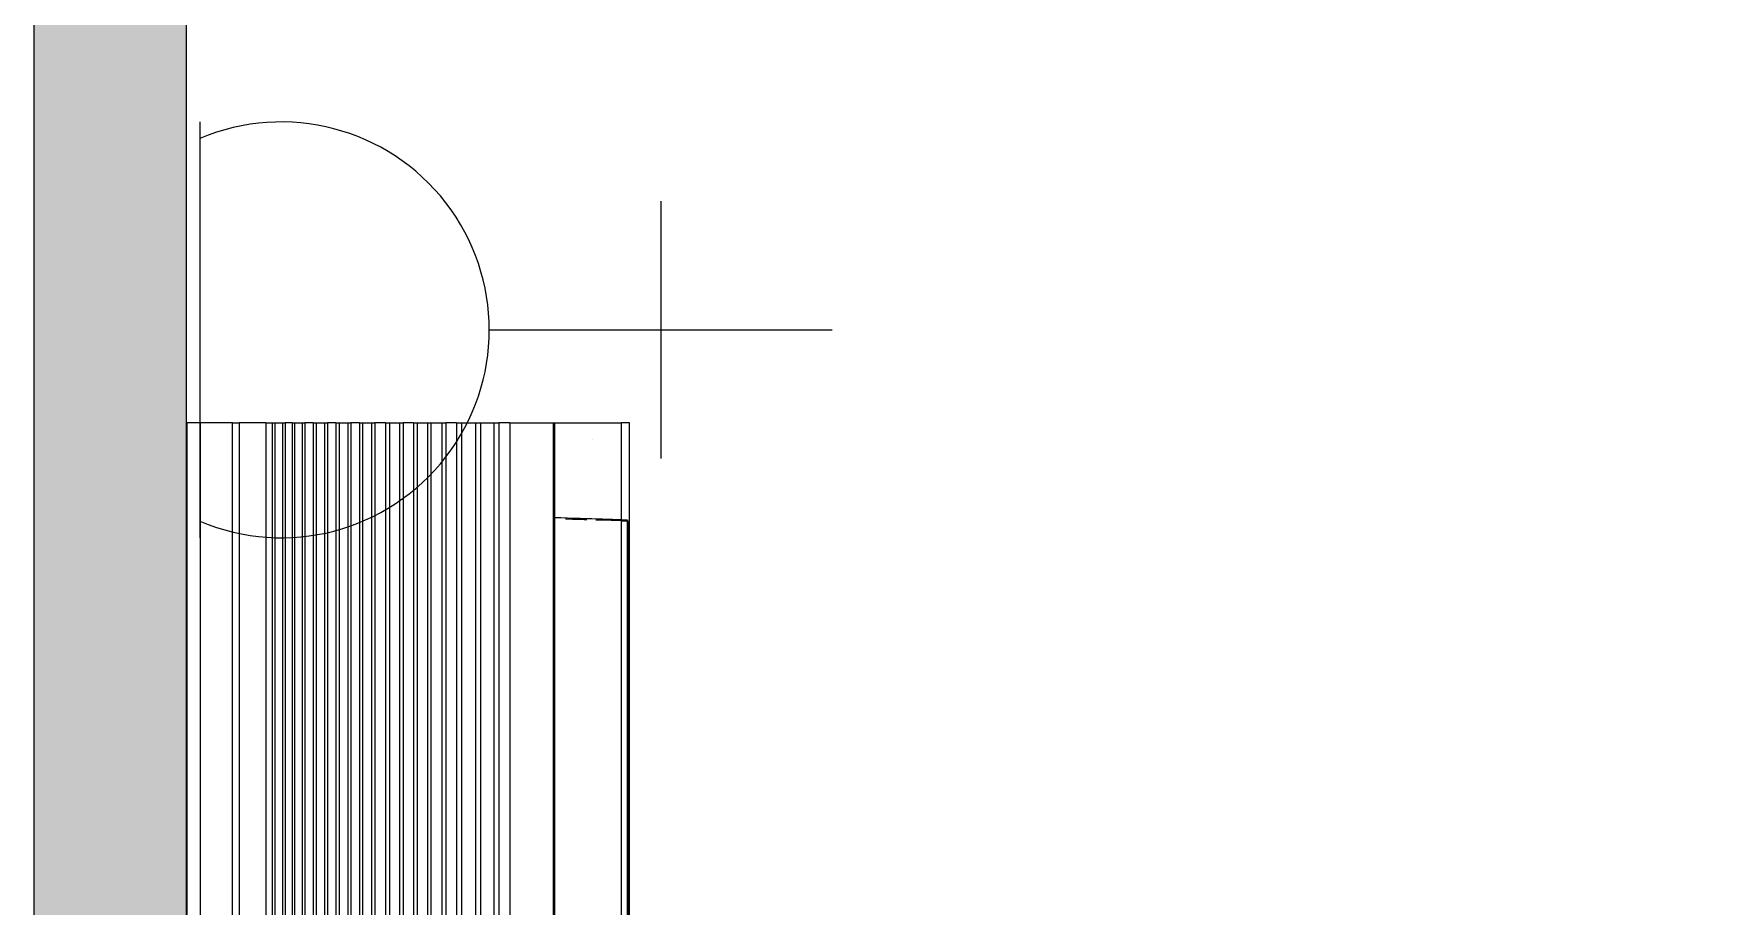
# Model space of a CAD drawing. Header units: inches. Extents: x -106706990 to 300603, y -86718466 to 1728185.
# Drawn here: x 32189 to 33296, y 35971 to 36543 of the extents above; entities that cross this region are included whole.
import ezdxf

# ---------------------------------------------------------------- set-up
doc = ezdxf.new("R2010")
doc.units = ezdxf.units.IN
doc.header["$MEASUREMENT"] = 0
doc.linetypes.add('HIDDEN', pattern=[0.375, 0.25, -0.125])
for name, color, linetype in [('A-HATCH', 8, 'Continuous'), ('A-PARTITION', 4, 'Continuous'), ('Edges', 7, 'Continuous'), ('ELECT', 6, 'Continuous')]:
    doc.layers.add(name, color=color, linetype=linetype)

# ---------------------------------------------------------------- blocks, each defined once
blk = doc.blocks.new('SOCKET')
at = {"layer": 'ELECT', "color": 6}
for p, q in [((15248.7, 25891.4), (15248.7, 26116.4)), ((15164.3, 26003.9), (15333.1, 26003.9)), ((15112.3, 25701.6), (15385.1, 25701.6))]:
    blk.add_line(p, q, dxfattribs=at)
blk.add_arc((15248.7, 25755), 136.4, 336.9763, 203.0237, dxfattribs=at)
blk = doc.blocks.new('air con')
at = {"layer": 'Edges'}
for p, q in [((71.4, 41.9), (152.4, 41.9)), ((152.4, 41.09), (152.4, 41.9)), ((71.4, 41.09), (152.4, 41.09)), ((152.4, 39.12), (152.4, 41.09)), ((71.4, 39.12), (152.4, 39.12)), ((152.4, 38.72), (71.4, 38.72)), ((152.4, 39.12), (152.4, 38.72)), ((152.4, 37.09), (152.4, 38.72)), ((152.4, 37.09), (71.4, 37.09)), ((152.4, 37.09), (152.4, 36.7)), ((152.4, 36.7), (71.4, 36.7)), ((152.4, 36.54), (71.4, 36.54)), ((152.4, 36.08), (71.4, 36.08)), ((152.4, 36.7), (152.4, 36.54)), ((152.4, 36.54), (152.4, 36.08)), ((152.4, 36.08), (152.4, 35.91)), ((152.4, 35.91), (71.4, 35.91)), ((152.4, 35.49), (71.4, 35.49)), ((152.4, 35.34), (71.4, 35.34)), ((152.4, 35.49), (152.4, 35.91)), ((152.4, 35.49), (152.4, 35.34)), ((152.4, 35.34), (152.4, 34.88)), ((152.4, 34.88), (71.4, 34.88)), ((152.4, 34.71), (71.4, 34.71)), ((152.4, 34.21), (71.4, 34.21)), ((152.4, 34.02), (71.4, 34.02)), ((152.4, 34.88), (152.4, 34.71)), ((152.4, 34.21), (152.4, 34.71)), ((152.4, 34.21), (152.4, 34.02)), ((152.4, 34.02), (152.4, 33.51)), ((152.4, 33.51), (71.4, 33.51)), ((152.4, 33.33), (71.4, 33.33)), ((152.4, 33.51), (152.4, 33.33)), ((152.4, 32.83), (152.4, 33.33)), ((152.4, 32.83), (71.4, 32.83)), ((152.4, 32.62), (71.4, 32.62)), ((152.4, 32.1), (71.4, 32.1)), ((152.4, 32.83), (152.4, 32.62)), ((152.4, 32.62), (152.4, 32.1)), ((152.4, 32.1), (152.4, 31.91)), ((152.4, 31.91), (71.4, 31.91)), ((152.4, 31.38), (71.4, 31.38)), ((152.4, 31.19), (71.4, 31.19)), ((152.4, 31.38), (152.4, 31.91)), ((152.4, 31.38), (152.4, 31.19)), ((152.4, 31.19), (152.4, 30.65)), ((152.4, 30.65), (71.4, 30.65)), ((152.4, 30.44), (71.4, 30.44)), ((152.4, 30.65), (152.4, 30.44)), ((152.4, 29.79), (152.4, 30.44)), ((152.4, 29.79), (71.4, 29.79)), ((152.4, 29.56), (71.4, 29.56)), ((152.4, 28.93), (71.4, 28.93)), ((152.4, 29.79), (152.4, 29.56)), ((152.4, 29.56), (152.4, 28.93)), ((152.4, 28.93), (152.4, 28.71)), ((152.4, 28.71), (71.4, 28.71)), ((152.4, 28.09), (71.4, 28.09)), ((152.4, 27.87), (71.4, 27.87)), ((152.4, 28.09), (152.4, 28.71)), ((152.4, 28.09), (152.4, 27.87)), ((152.4, 27.87), (152.4, 27.23)), ((152.4, 27.23), (71.4, 27.23)), ((152.4, 27.02), (71.4, 27.02)), ((152.4, 27.23), (152.4, 27.02)), ((152.4, 27.02), (152.4, 26.35)), ((152.4, 26.35), (71.4, 26.35)), ((152.4, 26.12), (71.4, 26.12)), ((152.4, 26.35), (152.4, 26.12)), ((152.4, 25.47), (152.4, 26.12)), ((152.4, 25.47), (71.4, 25.47)), ((152.4, 25.16), (71.4, 25.16)), ((152.4, 25.47), (152.4, 25.16)), ((152.4, 25.16), (152.4, 24.3)), ((152.4, 24.3), (71.4, 24.3)), ((152.4, 24), (71.4, 24)), ((152.4, 24.3), (152.4, 24)), ((152.4, 24), (152.4, 23.18)), ((152.4, 23.18), (71.4, 23.18)), ((152.4, 22.88), (71.4, 22.88)), ((152.4, 23.18), (152.4, 22.88)), ((152.4, 22.21), (152.4, 22.88)), ((152.4, 22.21), (71.4, 22.21)), ((152.4, 22.21), (152.4, 19.57)), ((152.4, 19.57), (71.4, 19.57)), ((152.4, 19.49), (71.4, 19.49)), ((146.5, 18.39), (146.51, 18.75)), ((146.51, 18.75), (146.52, 18.81)), ((146.56, 18.3), (146.57, 18.69)), ((146.57, 18.69), (146.59, 19.09)), ((146.59, 19.09), (146.6, 19.49)), ((152.4, 19.57), (152.4, 19.49)), ((152.4, 19.49), (152.4, 15.42)), ((146.48, 17.68), (146.49, 18.03)), ((146.48, 17.5), (146.48, 17.68)), ((146.49, 18.03), (146.5, 18.39)), ((146.53, 17.21), (146.54, 17.56)), ((146.54, 17.56), (146.55, 17.92)), ((146.55, 17.92), (146.56, 18.3)), ((146.45, 16.35), (146.46, 16.67)), ((146.46, 16.67), (146.46, 16.96)), ((146.5, 16.24), (146.51, 16.55)), ((146.51, 16.55), (146.52, 16.87)), ((146.52, 16.87), (146.53, 17.21)), ((151.4, 17.18), (151.4, 17.18)), ((146.42, 15.42), (146.43, 15.72)), ((146.43, 15.72), (146.44, 16.03)), ((146.44, 16.03), (146.45, 16.35)), ((146.47, 15.42), (146.48, 15.68)), ((146.48, 15.68), (146.49, 15.95)), ((146.49, 15.95), (146.5, 16.24)), ((71.4, 14.9), (152.4, 14.9)), ((146.42, 15.42), (76.92, 15.42)), ((146.42, 15.05), (76.92, 15.05)), ((146.42, 15.01), (76.92, 15.01)), ((146.47, 15.42), (146.42, 15.42)), ((146.42, 15.42), (146.42, 15.05)), ((146.47, 15.05), (146.42, 15.05)), ((146.42, 15.05), (146.42, 15.01)), ((152.4, 15.42), (146.47, 15.42)), ((146.47, 15.42), (146.47, 15.05)), ((152.4, 14.9), (152.4, 15.42))]:
    blk.add_line(p, q, dxfattribs=at)

msp = doc.modelspace()

# ---------------------------------------------------------------- hatches: boundary and pattern name
at = {"layer": 'A-HATCH'}
h = msp.add_hatch(dxfattribs=at)
h.set_pattern_fill('DOTS', color=8, scale=800)
h.set_pattern_definition([(0, (2570.67, -195605.69), (25, 50), [0, -50])])
h.paths.add_polyline_path([(33688.8, 38204.4), (32188.8, 38204.4), (32188.8, 33704.4), (32288.8, 33704.4), (32288.8, 38104.4), (33688.8, 38104.4)])
h.paths.add_polyline_path([(36238.8, 38204.4), (35338.8, 38204.4), (35338.8, 38104.4), (36238.8, 38104.4)])
h.paths.add_polyline_path([(35338.8, 38204.4), (35188.8, 38204.4), (35188.8, 38104.4), (35338.8, 38104.4)])
h.paths.add_polyline_path([(40288.8, 38204.4), (39238.8, 38204.4), (39238.8, 38104.4), (40288.8, 38104.4)])
h.paths.add_polyline_path([(42763.8, 38204.4), (41338.8, 38204.4), (41338.8, 38104.4), (42763.8, 38104.4)])
h.paths.add_polyline_path([(41338.8, 38204.4), (41188.8, 38204.4), (41188.8, 38104.4), (41338.8, 38104.4)])

# ---------------------------------------------------------------- linework, layer by layer
at = {"layer": 'A-PARTITION', "color": 8}
for p, q in [((32188.8, 38204.4), (32188.8, 33704.4)), ((32288.8, 38104.4), (32288.8, 33704.4))]:
    msp.add_line(p, q, dxfattribs=at)

# ---------------------------------------------------------------- block references
at = {"xscale": 10.74849191040555, "yscale": 10.74849191040555, "zscale": 10.74849191040555, "rotation": 90.00000000000091}
msp.add_blockref('air con', (32739.7, 34650.1), dxfattribs=at)
at = {"layer": 'ELECT', "color": 7, "linetype": 'HIDDEN', "rotation": 269.9999999999994}
msp.add_blockref('SOCKET', (6596.1, 51597.8), dxfattribs=at)

doc.saveas('drawing.dxf')
